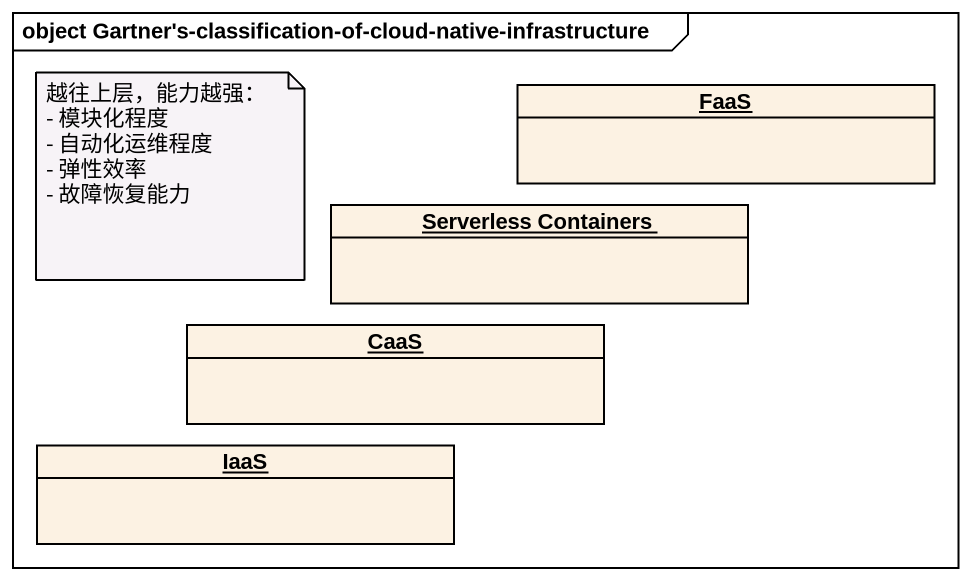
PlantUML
@startuml
mainframe object Gartner's-classification-of-cloud-native-infrastructure
hide circle
hide empty members
object FaaS
object "Serverless Containers" as Serverless_Containers
object CaaS
object IaaS
note as N1
  越往上层，能力越强：
  - 模块化程度
  - 自动化运维程度
  - 弹性效率
  - 故障恢复能力
end note
@enduml
